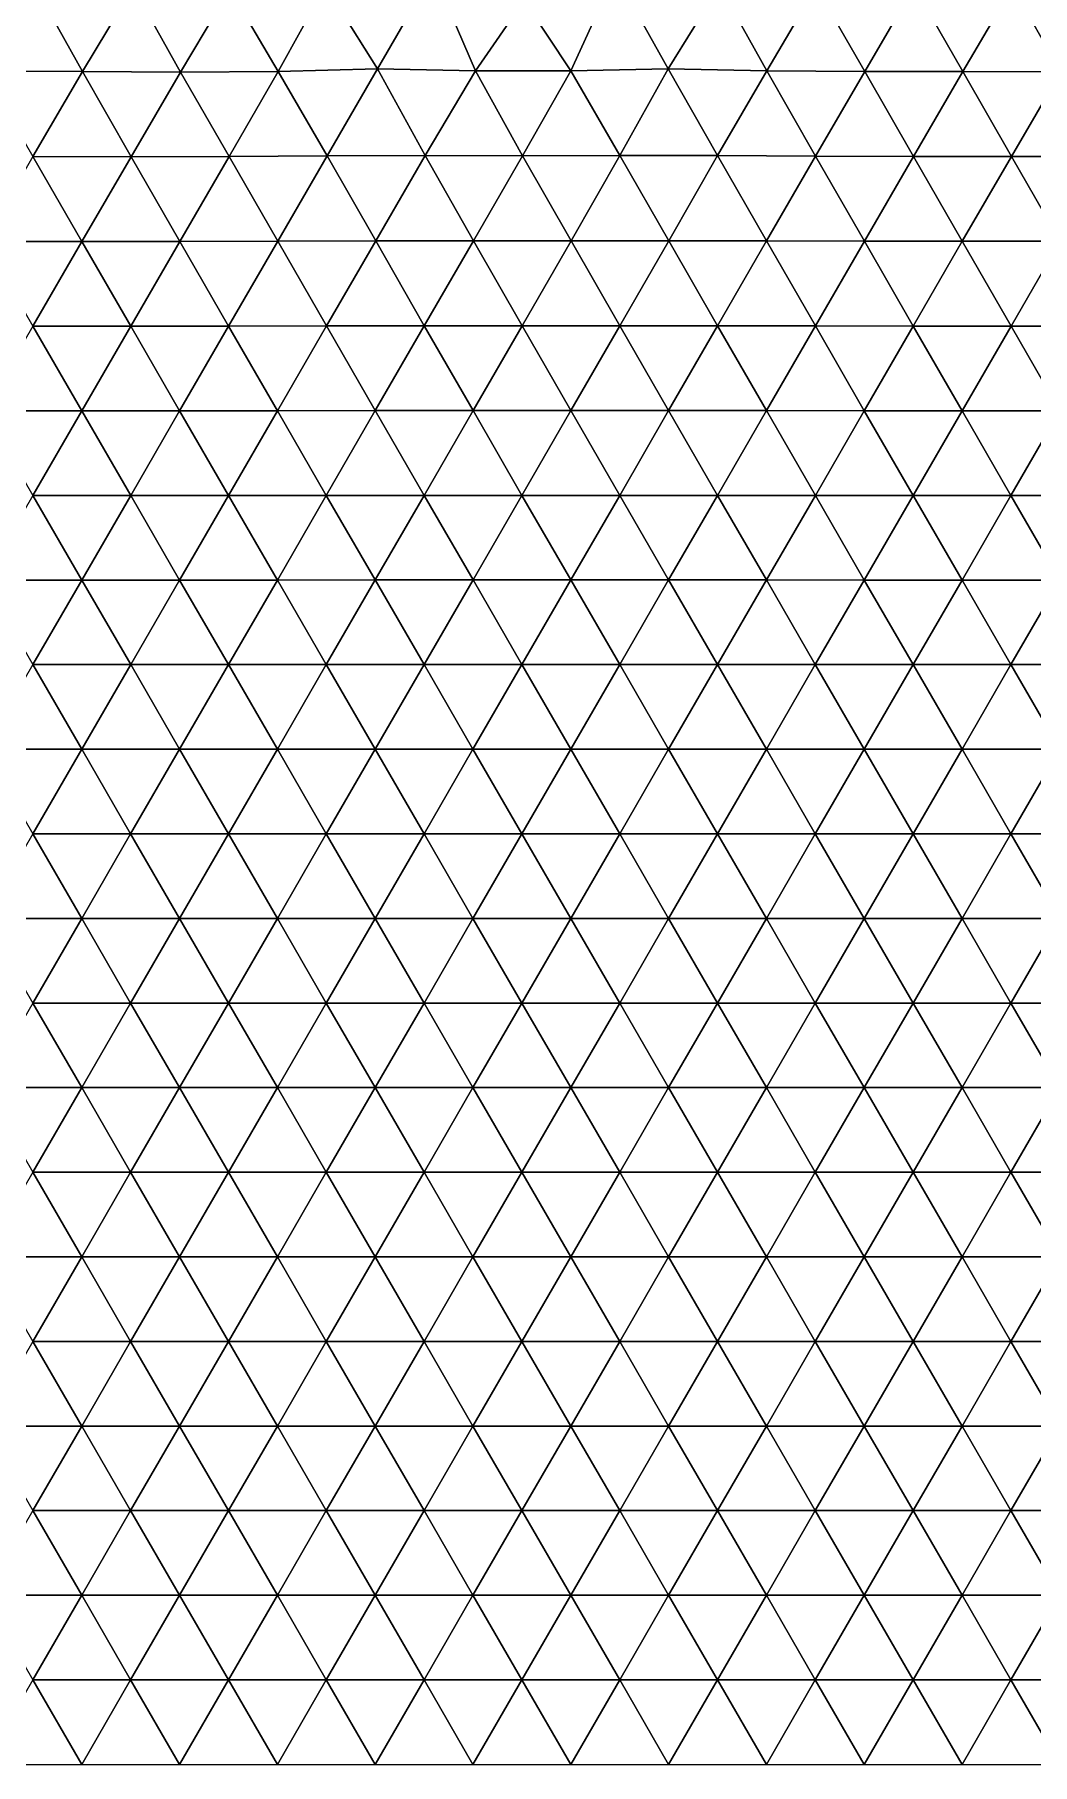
# Model space of a CAD drawing. Extents: x 1.2 to 53.9, y -43.5 to 3.2.
# Drawn here: x 15.723 to 17.766, y -43.174 to -39.633 of the extents above; entities that cross this region are included whole.
import ezdxf

# ---------------------------------------------------------------- set-up
doc = ezdxf.new("R2010")
doc.units = 0
doc.header["$MEASUREMENT"] = 0
doc.layers.add('layer', color=7, linetype='Continuous')

msp = doc.modelspace()

# ---------------------------------------------------------------- linework, layer by layer
at = {"layer": 'layer', "color": 47, "lineweight": 9}
for points in [[(16.319, -39.5329), (16.425, -39.7027), (16.5391, -39.5057)], [(16.425, -39.7027), (16.6259, -39.7067), (16.5391, -39.5057)], [(16.5391, -39.5057), (16.6259, -39.7067), (16.7255, -39.5627)], [(16.7255, -39.5627), (16.8212, -39.707), (16.9118, -39.5085)], [(16.8212, -39.707), (17.0207, -39.7026), (16.9118, -39.5085)], [(16.9118, -39.5085), (17.0207, -39.7026), (17.1258, -39.5325)], [(15.6181, -39.7075), (15.8209, -39.7079), (15.7205, -39.5278)], [(15.7205, -39.5278), (15.8209, -39.7079), (15.9252, -39.5358)], [(15.8209, -39.7079), (16.0219, -39.7098), (15.9252, -39.5358)], [(15.9252, -39.5358), (16.0219, -39.7098), (16.1225, -39.5399)], [(16.0219, -39.7098), (16.2217, -39.7084), (16.1225, -39.5399)], [(16.1225, -39.5399), (16.2217, -39.7084), (16.319, -39.5329)], [(16.2217, -39.7084), (16.425, -39.7027), (16.319, -39.5329)], [(17.0207, -39.7026), (17.2227, -39.7066), (17.1258, -39.5325)], [(17.1258, -39.5325), (17.2227, -39.7066), (17.3234, -39.5347)], [(17.2227, -39.7066), (17.423, -39.7079), (17.3234, -39.5347)], [(17.3234, -39.5347), (17.423, -39.7079), (17.5241, -39.5345)], [(17.423, -39.7079), (17.6238, -39.7084), (17.5241, -39.5345)], [(17.5241, -39.5345), (17.6238, -39.7084), (17.7258, -39.5351)], [(17.6238, -39.7084), (17.8244, -39.7088), (17.7258, -39.5351)], [(17.7258, -39.5351), (17.8244, -39.7088), (17.9262, -39.5361)], [(16.6259, -39.7067), (16.8212, -39.707), (16.7255, -39.5627)], [(15.6181, -39.7075), (15.7195, -39.8824), (15.8209, -39.7079)], [(15.7195, -39.8824), (15.9206, -39.8826), (15.8209, -39.7079)], [(15.8209, -39.7079), (15.9206, -39.8826), (16.0219, -39.7098)], [(15.9206, -39.8826), (16.1212, -39.8824), (16.0219, -39.7098)], [(16.0219, -39.7098), (16.1212, -39.8824), (16.2217, -39.7084)], [(16.1212, -39.8824), (16.3221, -39.881), (16.2217, -39.7084)], [(16.2217, -39.7084), (16.3221, -39.881), (16.425, -39.7027)], [(16.3221, -39.881), (16.523, -39.8804), (16.425, -39.7027)], [(16.425, -39.7027), (16.523, -39.8804), (16.6259, -39.7067)], [(16.523, -39.8804), (16.7224, -39.8809), (16.6259, -39.7067)], [(16.6259, -39.7067), (16.7224, -39.8809), (16.8212, -39.707)], [(16.7224, -39.8809), (16.9214, -39.8802), (16.8212, -39.707)], [(16.8212, -39.707), (16.9214, -39.8802), (17.0207, -39.7026)], [(16.9214, -39.8802), (17.1217, -39.8803), (17.0207, -39.7026)], [(17.0207, -39.7026), (17.1217, -39.8803), (17.2227, -39.7066)], [(17.1217, -39.8803), (17.3223, -39.8814), (17.2227, -39.7066)], [(17.2227, -39.7066), (17.3223, -39.8814), (17.423, -39.7079)], [(17.3223, -39.8814), (17.5228, -39.882), (17.423, -39.7079)], [(17.423, -39.7079), (17.5228, -39.882), (17.6238, -39.7084)], [(17.5228, -39.882), (17.7233, -39.8823), (17.6238, -39.7084)], [(17.6238, -39.7084), (17.7233, -39.8823), (17.8244, -39.7088)], [(17.7233, -39.8823), (17.9237, -39.8823), (17.8244, -39.7088)], [(15.6193, -40.0563), (15.8199, -40.0561), (15.7195, -39.8824)], [(15.7195, -39.8824), (15.8199, -40.0561), (15.9206, -39.8826)], [(15.8199, -40.0561), (16.0204, -40.0561), (15.9206, -39.8826)], [(15.9206, -39.8826), (16.0204, -40.0561), (16.1212, -39.8824)], [(16.0204, -40.0561), (16.221, -40.0556), (16.1212, -39.8824)], [(16.1212, -39.8824), (16.221, -40.0556), (16.3221, -39.881)], [(16.221, -40.0556), (16.4215, -40.0551), (16.3221, -39.881)], [(16.3221, -39.881), (16.4215, -40.0551), (16.523, -39.8804)], [(16.4215, -40.0551), (16.6217, -40.055), (16.523, -39.8804)], [(16.523, -39.8804), (16.6217, -40.055), (16.7224, -39.8809)], [(16.6217, -40.055), (16.8215, -40.0549), (16.7224, -39.8809)], [(16.7224, -39.8809), (16.8215, -40.0549), (16.9214, -39.8802)], [(16.8215, -40.0549), (17.0215, -40.0549), (16.9214, -39.8802)], [(16.9214, -39.8802), (17.0215, -40.0549), (17.1217, -39.8803)], [(17.0215, -40.0549), (17.2218, -40.0551), (17.1217, -39.8803)], [(17.1217, -39.8803), (17.2218, -40.0551), (17.3223, -39.8814)], [(17.2218, -40.0551), (17.4222, -40.0556), (17.3223, -39.8814)], [(17.3223, -39.8814), (17.4222, -40.0556), (17.5228, -39.882)], [(17.4222, -40.0556), (17.6226, -40.0558), (17.5228, -39.882)], [(17.5228, -39.882), (17.6226, -40.0558), (17.7233, -39.8823)], [(17.6226, -40.0558), (17.823, -40.0559), (17.7233, -39.8823)], [(17.7233, -39.8823), (17.823, -40.0559), (17.9237, -39.8823)], [(16.0204, -40.0561), (16.1204, -40.2294), (16.221, -40.0556)], [(16.1204, -40.2294), (16.3208, -40.2292), (16.221, -40.0556)], [(16.221, -40.0556), (16.3208, -40.2292), (16.4215, -40.0551)], [(16.3208, -40.2292), (16.5211, -40.229), (16.4215, -40.0551)], [(16.4215, -40.0551), (16.5211, -40.229), (16.6217, -40.055)], [(16.5211, -40.229), (16.7213, -40.2289), (16.6217, -40.055)], [(16.6217, -40.055), (16.7213, -40.2289), (16.8215, -40.0549)], [(16.7213, -40.2289), (16.9214, -40.2289), (16.8215, -40.0549)], [(16.8215, -40.0549), (16.9214, -40.2289), (17.0215, -40.0549)], [(16.9214, -40.2289), (17.1216, -40.229), (17.0215, -40.0549)], [(17.0215, -40.0549), (17.1216, -40.229), (17.2218, -40.0551)], [(17.1216, -40.229), (17.3219, -40.2291), (17.2218, -40.0551)], [(17.2218, -40.0551), (17.3219, -40.2291), (17.4222, -40.0556)], [(17.3219, -40.2291), (17.5222, -40.2293), (17.4222, -40.0556)], [(17.4222, -40.0556), (17.5222, -40.2293), (17.6226, -40.0558)], [(17.5222, -40.2293), (17.7226, -40.2294), (17.6226, -40.0558)], [(17.6226, -40.0558), (17.7226, -40.2294), (17.823, -40.0559)], [(17.7226, -40.2294), (17.9229, -40.2294), (17.823, -40.0559)], [(15.6193, -40.0563), (15.7195, -40.2296), (15.8199, -40.0561)], [(15.7195, -40.2296), (15.92, -40.2295), (15.8199, -40.0561)], [(15.8199, -40.0561), (15.92, -40.2295), (16.0204, -40.0561)], [(15.92, -40.2295), (16.1204, -40.2294), (16.0204, -40.0561)], [(15.6194, -40.403), (15.8197, -40.4029), (15.7195, -40.2296)], [(15.7195, -40.2296), (15.8197, -40.4029), (15.92, -40.2295)], [(15.8197, -40.4029), (16.02, -40.4028), (15.92, -40.2295)], [(15.92, -40.2295), (16.02, -40.4028), (16.1204, -40.2294)], [(16.02, -40.4028), (16.2204, -40.4027), (16.1204, -40.2294)], [(16.1204, -40.2294), (16.2204, -40.4027), (16.3208, -40.2292)], [(16.2204, -40.4027), (16.4207, -40.4026), (16.3208, -40.2292)], [(16.3208, -40.2292), (16.4207, -40.4026), (16.5211, -40.229)], [(16.4207, -40.4026), (16.621, -40.4026), (16.5211, -40.229)], [(16.5211, -40.229), (16.621, -40.4026), (16.7213, -40.2289)], [(16.621, -40.4026), (16.8212, -40.4025), (16.7213, -40.2289)], [(16.7213, -40.2289), (16.8212, -40.4025), (16.9214, -40.2289)], [(16.8212, -40.4025), (17.0214, -40.4026), (16.9214, -40.2289)], [(16.9214, -40.2289), (17.0214, -40.4026), (17.1216, -40.229)], [(17.0214, -40.4026), (17.2217, -40.4026), (17.1216, -40.229)], [(17.1216, -40.229), (17.2217, -40.4026), (17.3219, -40.2291)], [(17.2217, -40.4026), (17.422, -40.4027), (17.3219, -40.2291)], [(17.3219, -40.2291), (17.422, -40.4027), (17.5222, -40.2293)], [(17.422, -40.4027), (17.6223, -40.4028), (17.5222, -40.2293)], [(17.5222, -40.2293), (17.6223, -40.4028), (17.7226, -40.2294)], [(17.6223, -40.4028), (17.8226, -40.4028), (17.7226, -40.2294)], [(17.7226, -40.2294), (17.8226, -40.4028), (17.9229, -40.2294)], [(15.6194, -40.403), (15.7195, -40.5762), (15.8197, -40.4029)], [(15.7195, -40.5762), (15.9198, -40.5761), (15.8197, -40.4029)], [(15.8197, -40.4029), (15.9198, -40.5761), (16.02, -40.4028)], [(15.9198, -40.5761), (16.1201, -40.5761), (16.02, -40.4028)], [(16.02, -40.4028), (16.1201, -40.5761), (16.2204, -40.4027)], [(16.1201, -40.5761), (16.3204, -40.576), (16.2204, -40.4027)], [(16.2204, -40.4027), (16.3204, -40.576), (16.4207, -40.4026)], [(16.3204, -40.576), (16.5207, -40.576), (16.4207, -40.4026)], [(16.4207, -40.4026), (16.5207, -40.576), (16.621, -40.4026)], [(16.5207, -40.576), (16.721, -40.576), (16.621, -40.4026)], [(16.621, -40.4026), (16.721, -40.576), (16.8212, -40.4025)], [(16.721, -40.576), (16.9212, -40.576), (16.8212, -40.4025)], [(16.8212, -40.4025), (16.9212, -40.576), (17.0214, -40.4026)], [(16.9212, -40.576), (17.1215, -40.576), (17.0214, -40.4026)], [(17.0214, -40.4026), (17.1215, -40.576), (17.2217, -40.4026)], [(17.1215, -40.576), (17.3218, -40.576), (17.2217, -40.4026)], [(17.2217, -40.4026), (17.3218, -40.576), (17.422, -40.4027)], [(17.3218, -40.576), (17.5221, -40.5761), (17.422, -40.4027)], [(17.422, -40.4027), (17.5221, -40.5761), (17.6223, -40.4028)], [(17.5221, -40.5761), (17.7224, -40.5761), (17.6223, -40.4028)], [(17.6223, -40.4028), (17.7224, -40.5761), (17.8226, -40.4028)], [(17.7224, -40.5761), (17.9227, -40.5761), (17.8226, -40.4028)], [(15.6193, -40.7494), (15.8196, -40.7494), (15.7195, -40.5762)], [(15.7195, -40.5762), (15.8196, -40.7494), (15.9198, -40.5761)], [(15.8196, -40.7494), (16.0199, -40.7494), (15.9198, -40.5761)], [(15.9198, -40.5761), (16.0199, -40.7494), (16.1201, -40.5761)], [(16.0199, -40.7494), (16.2202, -40.7494), (16.1201, -40.5761)], [(16.1201, -40.5761), (16.2202, -40.7494), (16.3204, -40.576)], [(16.2202, -40.7494), (16.4205, -40.7493), (16.3204, -40.576)], [(16.3204, -40.576), (16.4205, -40.7493), (16.5207, -40.576)], [(16.4205, -40.7493), (16.6208, -40.7493), (16.5207, -40.576)], [(16.5207, -40.576), (16.6208, -40.7493), (16.721, -40.576)], [(16.6208, -40.7493), (16.8211, -40.7493), (16.721, -40.576)], [(16.721, -40.576), (16.8211, -40.7493), (16.9212, -40.576)], [(16.8211, -40.7493), (17.0213, -40.7493), (16.9212, -40.576)], [(16.9212, -40.576), (17.0213, -40.7493), (17.1215, -40.576)], [(17.0213, -40.7493), (17.2216, -40.7493), (17.1215, -40.576)], [(17.1215, -40.576), (17.2216, -40.7493), (17.3218, -40.576)], [(17.2216, -40.7493), (17.4219, -40.7494), (17.3218, -40.576)], [(17.3218, -40.576), (17.4219, -40.7494), (17.5221, -40.5761)], [(17.4219, -40.7494), (17.6222, -40.7494), (17.5221, -40.5761)], [(17.5221, -40.5761), (17.6222, -40.7494), (17.7224, -40.5761)], [(17.6222, -40.7494), (17.8225, -40.7494), (17.7224, -40.5761)], [(17.7224, -40.5761), (17.8225, -40.7494), (17.9227, -40.5761)], [(15.6193, -40.7494), (15.7195, -40.9226), (15.8196, -40.7494)], [(15.7195, -40.9226), (15.9198, -40.9226), (15.8196, -40.7494)], [(15.8196, -40.7494), (15.9198, -40.9226), (16.0199, -40.7494)], [(15.9198, -40.9226), (16.12, -40.9226), (16.0199, -40.7494)], [(16.0199, -40.7494), (16.12, -40.9226), (16.2202, -40.7494)], [(16.12, -40.9226), (16.3203, -40.9226), (16.2202, -40.7494)], [(16.2202, -40.7494), (16.3203, -40.9226), (16.4205, -40.7493)], [(16.3203, -40.9226), (16.5206, -40.9226), (16.4205, -40.7493)], [(16.4205, -40.7493), (16.5206, -40.9226), (16.6208, -40.7493)], [(16.5206, -40.9226), (16.7209, -40.9226), (16.6208, -40.7493)], [(16.6208, -40.7493), (16.7209, -40.9226), (16.8211, -40.7493)], [(16.7209, -40.9226), (16.9212, -40.9226), (16.8211, -40.7493)], [(16.8211, -40.7493), (16.9212, -40.9226), (17.0213, -40.7493)], [(16.9212, -40.9226), (17.1215, -40.9226), (17.0213, -40.7493)], [(17.0213, -40.7493), (17.1215, -40.9226), (17.2216, -40.7493)], [(17.1215, -40.9226), (17.3217, -40.9226), (17.2216, -40.7493)], [(17.2216, -40.7493), (17.3217, -40.9226), (17.4219, -40.7494)], [(17.3217, -40.9226), (17.522, -40.9226), (17.4219, -40.7494)], [(17.4219, -40.7494), (17.522, -40.9226), (17.6222, -40.7494)], [(17.522, -40.9226), (17.7223, -40.9226), (17.6222, -40.7494)], [(17.6222, -40.7494), (17.7223, -40.9226), (17.8225, -40.7494)], [(17.7223, -40.9226), (17.9226, -40.9226), (17.8225, -40.7494)], [(15.6193, -41.0958), (15.8196, -41.0958), (15.7195, -40.9226)], [(15.7195, -40.9226), (15.8196, -41.0958), (15.9198, -40.9226)], [(15.8196, -41.0958), (16.0199, -41.0958), (15.9198, -40.9226)], [(15.9198, -40.9226), (16.0199, -41.0958), (16.12, -40.9226)], [(16.0199, -41.0958), (16.2202, -41.0958), (16.12, -40.9226)], [(16.12, -40.9226), (16.2202, -41.0958), (16.3203, -40.9226)], [(16.2202, -41.0958), (16.4205, -41.0958), (16.3203, -40.9226)], [(16.3203, -40.9226), (16.4205, -41.0958), (16.5206, -40.9226)], [(16.4205, -41.0958), (16.6207, -41.0958), (16.5206, -40.9226)], [(16.5206, -40.9226), (16.6207, -41.0958), (16.7209, -40.9226)], [(16.6207, -41.0958), (16.821, -41.0958), (16.7209, -40.9226)], [(16.7209, -40.9226), (16.821, -41.0958), (16.9212, -40.9226)], [(16.821, -41.0958), (17.0213, -41.0958), (16.9212, -40.9226)], [(16.9212, -40.9226), (17.0213, -41.0958), (17.1215, -40.9226)], [(17.0213, -41.0958), (17.2216, -41.0958), (17.1215, -40.9226)], [(17.1215, -40.9226), (17.2216, -41.0958), (17.3217, -40.9226)], [(17.2216, -41.0958), (17.4219, -41.0958), (17.3217, -40.9226)], [(17.3217, -40.9226), (17.4219, -41.0958), (17.522, -40.9226)], [(17.4219, -41.0958), (17.6222, -41.0958), (17.522, -40.9226)], [(17.522, -40.9226), (17.6222, -41.0958), (17.7223, -40.9226)], [(17.6222, -41.0958), (17.8225, -41.0958), (17.7223, -40.9226)], [(17.7223, -40.9226), (17.8225, -41.0958), (17.9226, -40.9226)], [(15.6193, -41.0958), (15.7195, -41.269), (15.8196, -41.0958)], [(15.7195, -41.269), (15.9197, -41.269), (15.8196, -41.0958)], [(15.8196, -41.0958), (15.9197, -41.269), (16.0199, -41.0958)], [(15.9197, -41.269), (16.12, -41.269), (16.0199, -41.0958)], [(16.0199, -41.0958), (16.12, -41.269), (16.2202, -41.0958)], [(16.12, -41.269), (16.3203, -41.269), (16.2202, -41.0958)], [(16.2202, -41.0958), (16.3203, -41.269), (16.4205, -41.0958)], [(16.3203, -41.269), (16.5206, -41.269), (16.4205, -41.0958)], [(16.4205, -41.0958), (16.5206, -41.269), (16.6207, -41.0958)], [(16.5206, -41.269), (16.7209, -41.269), (16.6207, -41.0958)], [(16.6207, -41.0958), (16.7209, -41.269), (16.821, -41.0958)], [(16.7209, -41.269), (16.9212, -41.269), (16.821, -41.0958)], [(16.821, -41.0958), (16.9212, -41.269), (17.0213, -41.0958)], [(16.9212, -41.269), (17.1215, -41.269), (17.0213, -41.0958)], [(17.0213, -41.0958), (17.1215, -41.269), (17.2216, -41.0958)], [(17.1215, -41.269), (17.3217, -41.269), (17.2216, -41.0958)], [(17.2216, -41.0958), (17.3217, -41.269), (17.4219, -41.0958)], [(17.3217, -41.269), (17.522, -41.269), (17.4219, -41.0958)], [(17.4219, -41.0958), (17.522, -41.269), (17.6222, -41.0958)], [(17.522, -41.269), (17.7223, -41.269), (17.6222, -41.0958)], [(17.6222, -41.0958), (17.7223, -41.269), (17.8225, -41.0958)], [(17.7223, -41.269), (17.9226, -41.269), (17.8225, -41.0958)], [(15.6193, -41.4422), (15.8196, -41.4422), (15.7195, -41.269)], [(15.7195, -41.269), (15.8196, -41.4422), (15.9197, -41.269)], [(15.8196, -41.4422), (16.0199, -41.4422), (15.9197, -41.269)], [(15.9197, -41.269), (16.0199, -41.4422), (16.12, -41.269)], [(16.0199, -41.4422), (16.2202, -41.4422), (16.12, -41.269)], [(16.12, -41.269), (16.2202, -41.4422), (16.3203, -41.269)], [(16.2202, -41.4422), (16.4205, -41.4422), (16.3203, -41.269)], [(16.3203, -41.269), (16.4205, -41.4422), (16.5206, -41.269)], [(16.4205, -41.4422), (16.6207, -41.4422), (16.5206, -41.269)], [(16.5206, -41.269), (16.6207, -41.4422), (16.7209, -41.269)], [(16.6207, -41.4422), (16.821, -41.4422), (16.7209, -41.269)], [(16.7209, -41.269), (16.821, -41.4422), (16.9212, -41.269)], [(16.821, -41.4422), (17.0213, -41.4422), (16.9212, -41.269)], [(16.9212, -41.269), (17.0213, -41.4422), (17.1215, -41.269)], [(17.0213, -41.4422), (17.2216, -41.4422), (17.1215, -41.269)], [(17.1215, -41.269), (17.2216, -41.4422), (17.3217, -41.269)], [(17.2216, -41.4422), (17.4219, -41.4422), (17.3217, -41.269)], [(17.3217, -41.269), (17.4219, -41.4422), (17.522, -41.269)], [(17.4219, -41.4422), (17.6222, -41.4422), (17.522, -41.269)], [(17.522, -41.269), (17.6222, -41.4422), (17.7223, -41.269)], [(17.6222, -41.4422), (17.8224, -41.4422), (17.7223, -41.269)], [(17.7223, -41.269), (17.8224, -41.4422), (17.9226, -41.269)], [(15.6193, -41.4422), (15.7195, -41.6155), (15.8196, -41.4422)], [(15.7195, -41.6155), (15.9197, -41.6155), (15.8196, -41.4422)], [(15.8196, -41.4422), (15.9197, -41.6155), (16.0199, -41.4422)], [(15.9197, -41.6155), (16.12, -41.6155), (16.0199, -41.4422)], [(16.0199, -41.4422), (16.12, -41.6155), (16.2202, -41.4422)], [(16.12, -41.6155), (16.3203, -41.6155), (16.2202, -41.4422)], [(16.2202, -41.4422), (16.3203, -41.6155), (16.4205, -41.4422)], [(16.3203, -41.6155), (16.5206, -41.6155), (16.4205, -41.4422)], [(16.4205, -41.4422), (16.5206, -41.6155), (16.6207, -41.4422)], [(16.5206, -41.6155), (16.7209, -41.6155), (16.6207, -41.4422)], [(16.6207, -41.4422), (16.7209, -41.6155), (16.821, -41.4422)], [(16.7209, -41.6155), (16.9212, -41.6155), (16.821, -41.4422)], [(16.821, -41.4422), (16.9212, -41.6155), (17.0213, -41.4422)], [(16.9212, -41.6155), (17.1214, -41.6155), (17.0213, -41.4422)], [(17.0213, -41.4422), (17.1214, -41.6155), (17.2216, -41.4422)], [(17.1214, -41.6155), (17.3217, -41.6155), (17.2216, -41.4422)], [(17.2216, -41.4422), (17.3217, -41.6155), (17.4219, -41.4422)], [(17.3217, -41.6155), (17.522, -41.6155), (17.4219, -41.4422)], [(17.4219, -41.4422), (17.522, -41.6155), (17.6222, -41.4422)], [(17.522, -41.6155), (17.7223, -41.6155), (17.6222, -41.4422)], [(17.6222, -41.4422), (17.7223, -41.6155), (17.8224, -41.4422)], [(17.7223, -41.6155), (17.9226, -41.6155), (17.8224, -41.4422)], [(15.6193, -41.7887), (15.8196, -41.7887), (15.7195, -41.6155)], [(15.7195, -41.6155), (15.8196, -41.7887), (15.9197, -41.6155)], [(15.8196, -41.7887), (16.0199, -41.7887), (15.9197, -41.6155)], [(15.9197, -41.6155), (16.0199, -41.7887), (16.12, -41.6155)], [(16.0199, -41.7887), (16.2202, -41.7887), (16.12, -41.6155)], [(16.12, -41.6155), (16.2202, -41.7887), (16.3203, -41.6155)], [(16.2202, -41.7887), (16.4205, -41.7887), (16.3203, -41.6155)], [(16.3203, -41.6155), (16.4205, -41.7887), (16.5206, -41.6155)], [(16.4205, -41.7887), (16.6207, -41.7887), (16.5206, -41.6155)], [(16.5206, -41.6155), (16.6207, -41.7887), (16.7209, -41.6155)], [(16.6207, -41.7887), (16.821, -41.7887), (16.7209, -41.6155)], [(16.7209, -41.6155), (16.821, -41.7887), (16.9212, -41.6155)], [(16.821, -41.7887), (17.0213, -41.7887), (16.9212, -41.6155)], [(16.9212, -41.6155), (17.0213, -41.7887), (17.1214, -41.6155)], [(17.0213, -41.7887), (17.2216, -41.7887), (17.1214, -41.6155)], [(17.1214, -41.6155), (17.2216, -41.7887), (17.3217, -41.6155)], [(17.2216, -41.7887), (17.4219, -41.7887), (17.3217, -41.6155)], [(17.3217, -41.6155), (17.4219, -41.7887), (17.522, -41.6155)], [(17.4219, -41.7887), (17.6222, -41.7887), (17.522, -41.6155)], [(17.522, -41.6155), (17.6222, -41.7887), (17.7223, -41.6155)], [(17.6222, -41.7887), (17.8224, -41.7887), (17.7223, -41.6155)], [(17.7223, -41.6155), (17.8224, -41.7887), (17.9226, -41.6155)], [(15.6193, -41.7887), (15.7195, -41.9619), (15.8196, -41.7887)], [(15.7195, -41.9619), (15.9197, -41.9619), (15.8196, -41.7887)], [(15.8196, -41.7887), (15.9197, -41.9619), (16.0199, -41.7887)], [(15.9197, -41.9619), (16.12, -41.9619), (16.0199, -41.7887)], [(16.0199, -41.7887), (16.12, -41.9619), (16.2202, -41.7887)], [(16.12, -41.9619), (16.3203, -41.9619), (16.2202, -41.7887)], [(16.2202, -41.7887), (16.3203, -41.9619), (16.4205, -41.7887)], [(16.3203, -41.9619), (16.5206, -41.9619), (16.4205, -41.7887)], [(16.4205, -41.7887), (16.5206, -41.9619), (16.6207, -41.7887)], [(16.5206, -41.9619), (16.7209, -41.9619), (16.6207, -41.7887)], [(16.6207, -41.7887), (16.7209, -41.9619), (16.821, -41.7887)], [(16.7209, -41.9619), (16.9212, -41.9619), (16.821, -41.7887)], [(16.821, -41.7887), (16.9212, -41.9619), (17.0213, -41.7887)], [(16.9212, -41.9619), (17.1214, -41.9619), (17.0213, -41.7887)], [(17.0213, -41.7887), (17.1214, -41.9619), (17.2216, -41.7887)], [(17.1214, -41.9619), (17.3217, -41.9619), (17.2216, -41.7887)], [(17.2216, -41.7887), (17.3217, -41.9619), (17.4219, -41.7887)], [(17.3217, -41.9619), (17.522, -41.9619), (17.4219, -41.7887)], [(17.4219, -41.7887), (17.522, -41.9619), (17.6222, -41.7887)], [(17.522, -41.9619), (17.7223, -41.9619), (17.6222, -41.7887)], [(17.6222, -41.7887), (17.7223, -41.9619), (17.8224, -41.7887)], [(17.7223, -41.9619), (17.9226, -41.9619), (17.8224, -41.7887)], [(15.6193, -42.1351), (15.8196, -42.1351), (15.7195, -41.9619)], [(15.7195, -41.9619), (15.8196, -42.1351), (15.9197, -41.9619)], [(15.8196, -42.1351), (16.0199, -42.1351), (15.9197, -41.9619)], [(15.9197, -41.9619), (16.0199, -42.1351), (16.12, -41.9619)], [(16.0199, -42.1351), (16.2202, -42.1351), (16.12, -41.9619)], [(16.12, -41.9619), (16.2202, -42.1351), (16.3203, -41.9619)], [(16.2202, -42.1351), (16.4205, -42.1351), (16.3203, -41.9619)], [(16.3203, -41.9619), (16.4205, -42.1351), (16.5206, -41.9619)], [(16.4205, -42.1351), (16.6207, -42.1351), (16.5206, -41.9619)], [(16.5206, -41.9619), (16.6207, -42.1351), (16.7209, -41.9619)], [(16.6207, -42.1351), (16.821, -42.1351), (16.7209, -41.9619)], [(16.7209, -41.9619), (16.821, -42.1351), (16.9212, -41.9619)], [(16.821, -42.1351), (17.0213, -42.1351), (16.9212, -41.9619)], [(16.9212, -41.9619), (17.0213, -42.1351), (17.1214, -41.9619)], [(17.0213, -42.1351), (17.2216, -42.1351), (17.1214, -41.9619)], [(17.1214, -41.9619), (17.2216, -42.1351), (17.3217, -41.9619)], [(17.2216, -42.1351), (17.4219, -42.1351), (17.3217, -41.9619)], [(17.3217, -41.9619), (17.4219, -42.1351), (17.522, -41.9619)], [(17.4219, -42.1351), (17.6222, -42.1351), (17.522, -41.9619)], [(17.522, -41.9619), (17.6222, -42.1351), (17.7223, -41.9619)], [(17.6222, -42.1351), (17.8224, -42.1351), (17.7223, -41.9619)], [(17.7223, -41.9619), (17.8224, -42.1351), (17.9226, -41.9619)], [(15.6193, -42.1351), (15.7195, -42.3083), (15.8196, -42.1351)], [(15.7195, -42.3083), (15.9197, -42.3083), (15.8196, -42.1351)], [(15.8196, -42.1351), (15.9197, -42.3083), (16.0199, -42.1351)], [(15.9197, -42.3083), (16.12, -42.3083), (16.0199, -42.1351)], [(16.0199, -42.1351), (16.12, -42.3083), (16.2202, -42.1351)], [(16.12, -42.3083), (16.3203, -42.3083), (16.2202, -42.1351)], [(16.2202, -42.1351), (16.3203, -42.3083), (16.4205, -42.1351)], [(16.3203, -42.3083), (16.5206, -42.3083), (16.4205, -42.1351)], [(16.4205, -42.1351), (16.5206, -42.3083), (16.6207, -42.1351)], [(16.5206, -42.3083), (16.7209, -42.3083), (16.6207, -42.1351)], [(16.6207, -42.1351), (16.7209, -42.3083), (16.821, -42.1351)], [(16.7209, -42.3083), (16.9212, -42.3083), (16.821, -42.1351)], [(16.821, -42.1351), (16.9212, -42.3083), (17.0213, -42.1351)], [(16.9212, -42.3083), (17.1214, -42.3083), (17.0213, -42.1351)], [(17.0213, -42.1351), (17.1214, -42.3083), (17.2216, -42.1351)], [(17.1214, -42.3083), (17.3217, -42.3083), (17.2216, -42.1351)], [(17.2216, -42.1351), (17.3217, -42.3083), (17.4219, -42.1351)], [(17.3217, -42.3083), (17.522, -42.3083), (17.4219, -42.1351)], [(17.4219, -42.1351), (17.522, -42.3083), (17.6222, -42.1351)], [(17.522, -42.3083), (17.7223, -42.3083), (17.6222, -42.1351)], [(17.6222, -42.1351), (17.7223, -42.3083), (17.8224, -42.1351)], [(17.7223, -42.3083), (17.9226, -42.3083), (17.8224, -42.1351)], [(15.6193, -42.4815), (15.8196, -42.4815), (15.7195, -42.3083)], [(15.7195, -42.3083), (15.8196, -42.4815), (15.9197, -42.3083)], [(15.8196, -42.4815), (16.0199, -42.4815), (15.9197, -42.3083)], [(15.9197, -42.3083), (16.0199, -42.4815), (16.12, -42.3083)], [(16.0199, -42.4815), (16.2202, -42.4815), (16.12, -42.3083)], [(16.12, -42.3083), (16.2202, -42.4815), (16.3203, -42.3083)], [(16.2202, -42.4815), (16.4205, -42.4815), (16.3203, -42.3083)], [(16.3203, -42.3083), (16.4205, -42.4815), (16.5206, -42.3083)], [(16.4205, -42.4815), (16.6207, -42.4815), (16.5206, -42.3083)], [(16.5206, -42.3083), (16.6207, -42.4815), (16.7209, -42.3083)], [(16.6207, -42.4815), (16.821, -42.4815), (16.7209, -42.3083)], [(16.7209, -42.3083), (16.821, -42.4815), (16.9212, -42.3083)], [(16.821, -42.4815), (17.0213, -42.4815), (16.9212, -42.3083)], [(16.9212, -42.3083), (17.0213, -42.4815), (17.1214, -42.3083)], [(17.0213, -42.4815), (17.2216, -42.4815), (17.1214, -42.3083)], [(17.1214, -42.3083), (17.2216, -42.4815), (17.3217, -42.3083)], [(17.2216, -42.4815), (17.4219, -42.4815), (17.3217, -42.3083)], [(17.3217, -42.3083), (17.4219, -42.4815), (17.522, -42.3083)], [(17.4219, -42.4815), (17.6222, -42.4815), (17.522, -42.3083)], [(17.522, -42.3083), (17.6222, -42.4815), (17.7223, -42.3083)], [(17.6222, -42.4815), (17.8224, -42.4815), (17.7223, -42.3083)], [(17.7223, -42.3083), (17.8224, -42.4815), (17.9226, -42.3083)], [(15.6193, -42.4815), (15.7195, -42.6547), (15.8196, -42.4815)], [(15.7195, -42.6547), (15.9197, -42.6547), (15.8196, -42.4815)], [(15.8196, -42.4815), (15.9197, -42.6547), (16.0199, -42.4815)], [(15.9197, -42.6547), (16.12, -42.6547), (16.0199, -42.4815)], [(16.0199, -42.4815), (16.12, -42.6547), (16.2202, -42.4815)], [(16.12, -42.6547), (16.3203, -42.6547), (16.2202, -42.4815)], [(16.2202, -42.4815), (16.3203, -42.6547), (16.4205, -42.4815)], [(16.3203, -42.6547), (16.5206, -42.6547), (16.4205, -42.4815)], [(16.4205, -42.4815), (16.5206, -42.6547), (16.6207, -42.4815)], [(16.5206, -42.6547), (16.7209, -42.6547), (16.6207, -42.4815)], [(16.6207, -42.4815), (16.7209, -42.6547), (16.821, -42.4815)], [(16.7209, -42.6547), (16.9212, -42.6547), (16.821, -42.4815)], [(16.821, -42.4815), (16.9212, -42.6547), (17.0213, -42.4815)], [(16.9212, -42.6547), (17.1214, -42.6547), (17.0213, -42.4815)], [(17.0213, -42.4815), (17.1214, -42.6547), (17.2216, -42.4815)], [(17.1214, -42.6547), (17.3217, -42.6547), (17.2216, -42.4815)], [(17.2216, -42.4815), (17.3217, -42.6547), (17.4219, -42.4815)], [(17.3217, -42.6547), (17.522, -42.6547), (17.4219, -42.4815)], [(17.4219, -42.4815), (17.522, -42.6547), (17.6222, -42.4815)], [(17.522, -42.6547), (17.7223, -42.6547), (17.6222, -42.4815)], [(17.6222, -42.4815), (17.7223, -42.6547), (17.8224, -42.4815)], [(17.7223, -42.6547), (17.9226, -42.6547), (17.8224, -42.4815)], [(15.6193, -42.8279), (15.8196, -42.8279), (15.7195, -42.6547)], [(15.7195, -42.6547), (15.8196, -42.8279), (15.9197, -42.6547)], [(15.8196, -42.8279), (16.0199, -42.8279), (15.9197, -42.6547)], [(15.9197, -42.6547), (16.0199, -42.8279), (16.12, -42.6547)], [(16.0199, -42.8279), (16.2202, -42.8279), (16.12, -42.6547)], [(16.12, -42.6547), (16.2202, -42.8279), (16.3203, -42.6547)], [(16.2202, -42.8279), (16.4205, -42.8279), (16.3203, -42.6547)], [(16.3203, -42.6547), (16.4205, -42.8279), (16.5206, -42.6547)], [(16.4205, -42.8279), (16.6207, -42.8279), (16.5206, -42.6547)], [(16.5206, -42.6547), (16.6207, -42.8279), (16.7209, -42.6547)], [(16.6207, -42.8279), (16.821, -42.8279), (16.7209, -42.6547)], [(16.7209, -42.6547), (16.821, -42.8279), (16.9212, -42.6547)], [(16.821, -42.8279), (17.0213, -42.8279), (16.9212, -42.6547)], [(16.9212, -42.6547), (17.0213, -42.8279), (17.1214, -42.6547)], [(17.0213, -42.8279), (17.2216, -42.8279), (17.1214, -42.6547)], [(17.1214, -42.6547), (17.2216, -42.8279), (17.3217, -42.6547)], [(17.2216, -42.8279), (17.4219, -42.8279), (17.3217, -42.6547)], [(17.3217, -42.6547), (17.4219, -42.8279), (17.522, -42.6547)], [(17.4219, -42.8279), (17.6222, -42.8279), (17.522, -42.6547)], [(17.522, -42.6547), (17.6222, -42.8279), (17.7223, -42.6547)], [(17.6222, -42.8279), (17.8224, -42.8279), (17.7223, -42.6547)], [(17.7223, -42.6547), (17.8224, -42.8279), (17.9226, -42.6547)], [(15.6193, -42.8279), (15.7195, -43.0011), (15.8196, -42.8279)], [(15.7195, -43.0011), (15.9197, -43.0011), (15.8196, -42.8279)], [(15.8196, -42.8279), (15.9197, -43.0011), (16.0199, -42.8279)], [(15.9197, -43.0011), (16.12, -43.0011), (16.0199, -42.8279)], [(16.0199, -42.8279), (16.12, -43.0011), (16.2202, -42.8279)], [(16.12, -43.0011), (16.3203, -43.0011), (16.2202, -42.8279)], [(16.2202, -42.8279), (16.3203, -43.0011), (16.4205, -42.8279)], [(16.3203, -43.0011), (16.5206, -43.0011), (16.4205, -42.8279)], [(16.4205, -42.8279), (16.5206, -43.0011), (16.6207, -42.8279)], [(16.5206, -43.0011), (16.7209, -43.0011), (16.6207, -42.8279)], [(16.6207, -42.8279), (16.7209, -43.0011), (16.821, -42.8279)], [(16.7209, -43.0011), (16.9212, -43.0011), (16.821, -42.8279)], [(16.821, -42.8279), (16.9212, -43.0011), (17.0213, -42.8279)], [(16.9212, -43.0011), (17.1214, -43.0011), (17.0213, -42.8279)], [(17.0213, -42.8279), (17.1214, -43.0011), (17.2216, -42.8279)], [(17.1214, -43.0011), (17.3217, -43.0011), (17.2216, -42.8279)], [(17.2216, -42.8279), (17.3217, -43.0011), (17.4219, -42.8279)], [(17.3217, -43.0011), (17.522, -43.0011), (17.4219, -42.8279)], [(17.4219, -42.8279), (17.522, -43.0011), (17.6222, -42.8279)], [(17.522, -43.0011), (17.7223, -43.0011), (17.6222, -42.8279)], [(17.6222, -42.8279), (17.7223, -43.0011), (17.8224, -42.8279)], [(17.7223, -43.0011), (17.9226, -43.0011), (17.8224, -42.8279)], [(15.6193, -43.1743), (15.8196, -43.1743), (15.7195, -43.0011)], [(15.7195, -43.0011), (15.8196, -43.1743), (15.9197, -43.0011)], [(15.8196, -43.1743), (16.0199, -43.1743), (15.9197, -43.0011)], [(15.9197, -43.0011), (16.0199, -43.1743), (16.12, -43.0011)], [(16.0199, -43.1743), (16.2202, -43.1743), (16.12, -43.0011)], [(16.12, -43.0011), (16.2202, -43.1743), (16.3203, -43.0011)], [(16.2202, -43.1743), (16.4205, -43.1743), (16.3203, -43.0011)], [(16.3203, -43.0011), (16.4205, -43.1743), (16.5206, -43.0011)], [(16.4205, -43.1743), (16.6207, -43.1743), (16.5206, -43.0011)], [(16.5206, -43.0011), (16.6207, -43.1743), (16.7209, -43.0011)], [(16.6207, -43.1743), (16.821, -43.1743), (16.7209, -43.0011)], [(16.7209, -43.0011), (16.821, -43.1743), (16.9212, -43.0011)], [(16.821, -43.1743), (17.0213, -43.1743), (16.9212, -43.0011)], [(16.9212, -43.0011), (17.0213, -43.1743), (17.1214, -43.0011)], [(17.0213, -43.1743), (17.2216, -43.1743), (17.1214, -43.0011)], [(17.1214, -43.0011), (17.2216, -43.1743), (17.3217, -43.0011)], [(17.2216, -43.1743), (17.4219, -43.1743), (17.3217, -43.0011)], [(17.3217, -43.0011), (17.4219, -43.1743), (17.522, -43.0011)], [(17.4219, -43.1743), (17.6222, -43.1743), (17.522, -43.0011)], [(17.522, -43.0011), (17.6222, -43.1743), (17.7223, -43.0011)], [(17.6222, -43.1743), (17.8224, -43.1743), (17.7223, -43.0011)], [(17.7223, -43.0011), (17.8224, -43.1743), (17.9226, -43.0011)]]:
    msp.add_3dface(points, dxfattribs=at)

doc.saveas('drawing.dxf')
